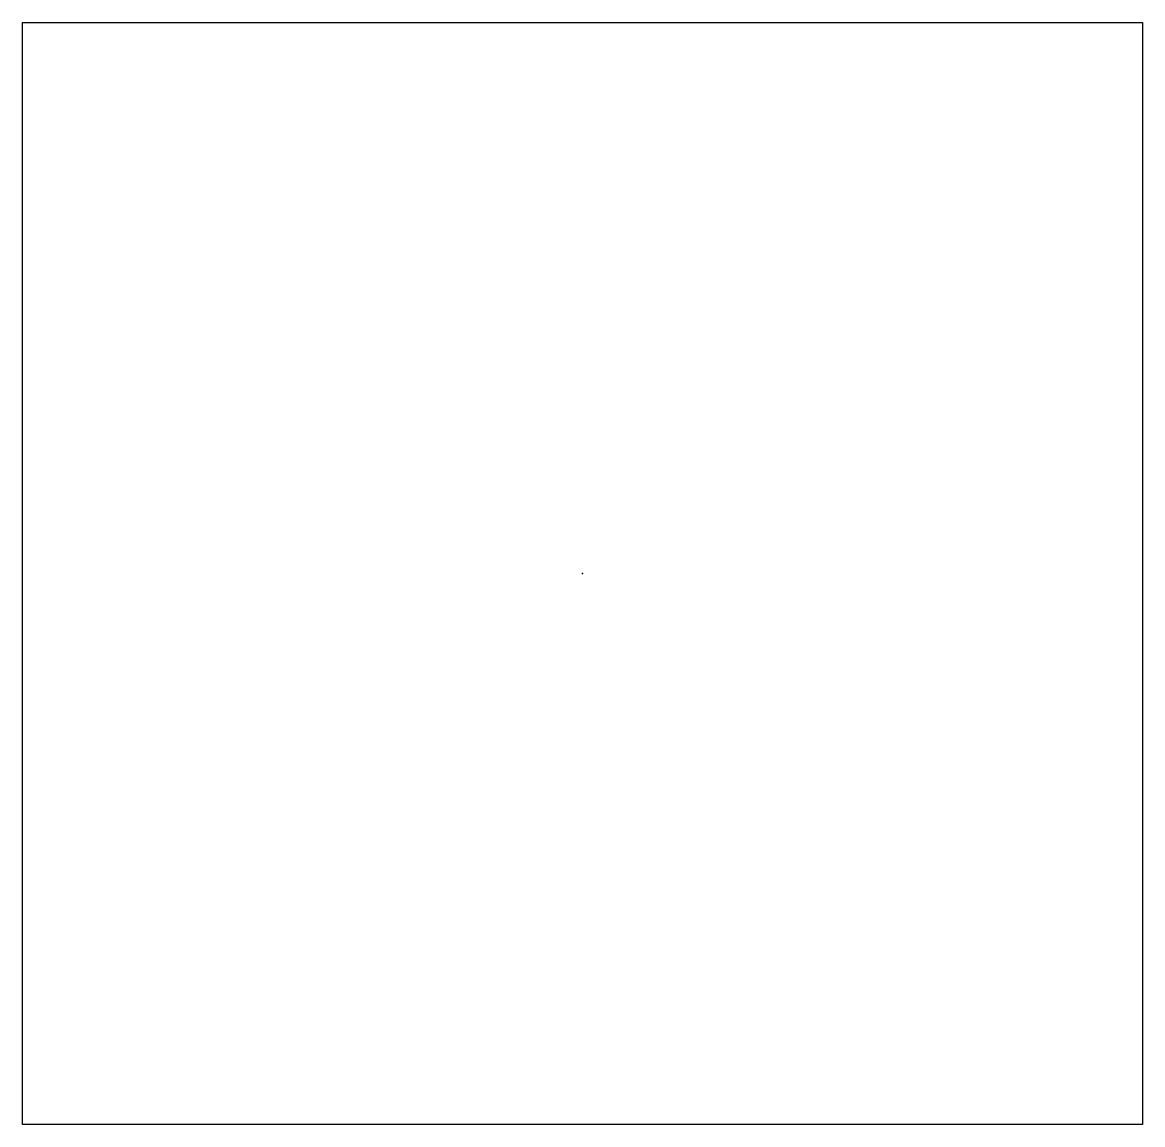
# Model space of a CAD drawing. Header units: centimetres. Extents: x -6.3 to 6.3, y -6.2 to 6.2.
import ezdxf

# ---------------------------------------------------------------- set-up
doc = ezdxf.new("R2010")
doc.units = ezdxf.units.CM
doc.header["$MEASUREMENT"] = 0
doc.layers.add('Door v12_Sketch1', color=7, linetype='Continuous')

msp = doc.modelspace()

# ---------------------------------------------------------------- linework, layer by layer
at = {"layer": 'Door v12_Sketch1'}
for p, q in [((-6.35, 6.25), (6.35, 6.25)), ((-6.35, -6.25), (-6.35, 6.25)), ((6.35, 6.25), (6.35, -6.25)), ((6.35, -6.25), (-6.35, -6.25))]:
    msp.add_line(p, q, dxfattribs=at)
msp.add_point((0, 0), dxfattribs=at)

doc.saveas('drawing.dxf')
